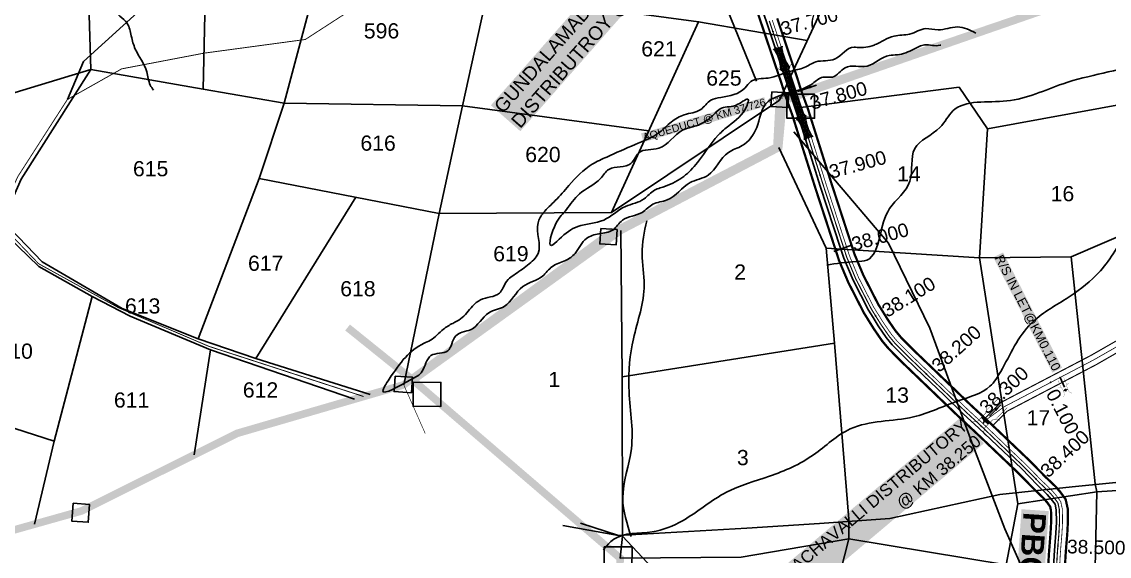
# Model space of a CAD drawing. Header units: inches. Extents: x 200003 to 248779, y 1594258 to 1607376.
# Drawn here: x 203288 to 204721, y 1599463 to 1600167 of the extents above; entities that cross this region are included whole.
import ezdxf
from ezdxf.enums import TextEntityAlignment as Align

# ---------------------------------------------------------------- set-up
doc = ezdxf.new("R2010")
doc.units = ezdxf.units.IN
doc.header["$LTSCALE"] = 15
doc.header["$MEASUREMENT"] = 0
doc.linetypes.add('DASHED2', pattern=[0.375, 0.25, -0.125])
doc.linetypes.add('HIDDEN2', pattern=[0.1875, 0.125, -0.0625])
for name, color, linetype in [('BOUNDRY STONES', 240, 'Continuous'), ('CANAL1', 7, 'Continuous'), ('CSMark', 72, 'Continuous'), ('PAPER SIZE', 5, 'Continuous'), ('PLOTS', 7, 'Continuous'), ('PLOTS NO', 7, 'Continuous'), ('ROADS', 1, 'Continuous'), ('STREAMS', 4, 'Continuous'), ('STRUCTURE', 5, 'Continuous'), ('text2', 7, 'Continuous'), ('VILLAGE BOUNDARY STONES', 1, 'Continuous'), ('VILLAGE BOUNDRY', 5, 'Continuous')]:
    doc.layers.add(name, color=color, linetype=linetype)
doc.styles.get("Standard").update_dxf_attribs({"font": 'arial.ttf'})
doc.dimstyles.get("Standard").update_dxf_attribs({"dimtxt": 0.18, "dimasz": 0.18, "dimexe": 0.18, "dimexo": 0.0625, "dimgap": 0.09, "dimtad": 0, "dimtih": 1, "dimtoh": 1, "dimdec": 4, "dimzin": 0, "dimdsep": 46, "dimtxsty": 'Standard', "dimcen": 0.09, "dimadec": 0, "dimazin": 0, "dimtfac": 1, "dimtdec": 4, "dimtofl": 0, "dimtmove": 0, "dimatfit": 3, "dimfxl": 1, "dimtolj": 1, "dimtzin": 0, "dimarcsym": 0})

# ---------------------------------------------------------------- blocks, each defined once
blk = doc.blocks.new('AQUEDUCT')
at = {"layer": 'STRUCTURE'}
h = blk.add_hatch(dxfattribs=at)
h.set_pattern_fill('DASH', color=256, scale=8, angle=-90, style=0)
h.set_pattern_definition([(270, (-1706662.7411, 769762.6106), (1, -1), [1, -1])])
edge = h.paths.add_edge_path()
edge.add_spline(control_points=[(6.5, -63.1), (6.2, -62.6), (5.2, -61.2), (4.6, -58.3), (4.1, -54.4), (3.3, -48.8), (4.1, -41.4), (5.4, -35.8), (6, -33)], knot_values=[0, 0, 0, 0, 1.613557, 5.24513, 8.624976, 13.470124, 22.190216, 30.746377, 30.746377, 30.746377, 30.746377], degree=3, periodic=0)
edge.add_line((6, -33), (4, -30))
edge.add_line((4, -30), (4, 30))
edge.add_line((4, 30), (6, 33))
edge.add_spline(control_points=[(6, 33), (5.3, 35.8), (3.9, 41.3), (2.8, 48.7), (3.5, 54.4), (3.9, 58.3), (4.4, 61.2), (5.4, 62.6), (5.7, 63.1)], knot_values=[0, 0, 0, 0, 8.556161, 17.276253, 22.121402, 25.501247, 29.13282, 30.746377, 30.746377, 30.746377, 30.746377], degree=3, periodic=0)
edge.add_line((5.7, 63.1), (-6.5, 63.1))
edge.add_spline(control_points=[(-6.5, 63.1), (-6.2, 62.6), (-5.2, 61.2), (-4.6, 58.3), (-4.1, 54.4), (-3.3, 48.8), (-4.1, 41.4), (-5.4, 35.8), (-6, 33)], knot_values=[0, 0, 0, 0, 1.613557, 5.24513, 8.624976, 13.470124, 22.190216, 30.746377, 30.746377, 30.746377, 30.746377], degree=3, periodic=0)
edge.add_line((-6, 33), (-4, 30))
edge.add_line((-4, 30), (-4, -30))
edge.add_line((-4, -30), (-6, -33))
edge.add_spline(control_points=[(-6, -33), (-5.3, -35.8), (-3.9, -41.3), (-2.8, -48.7), (-3.5, -54.4), (-3.9, -58.3), (-4.4, -61.2), (-5.4, -62.6), (-5.7, -63.1)], knot_values=[0, 0, 0, 0, 8.556161, 17.276253, 22.121402, 25.501247, 29.13282, 30.746377, 30.746377, 30.746377, 30.746377], degree=3, periodic=0)
edge.add_line((-5.7, -63.1), (6.5, -63.1))
blk.add_circle((0, 0), 0.938)
at = {"layer": 'STRUCTURE', "const_width": 0.628}
for points in [[(-12, 36), (-8, 36), (-4, 30), (-4, -30), (-8, -36), (-12, -36)], [(12, 36), (8, 36), (4, 30), (4, -30), (8, -36), (12, -36)]]:
    blk.add_lwpolyline(points, dxfattribs=at)
at = {"layer": 'STRUCTURE', "color": 3}
for points in [[(-4, 30), (-4, -30)], [(-4, 30), (-4, -30)], [(4, 30), (4, -30)]]:
    blk.add_lwpolyline(points, dxfattribs=at)
at = {"layer": 'STRUCTURE'}
for points in [[(-6.5, 63.1), (-5.7, 61.7), (-4.7, 58.2), (-4.2, 54.9), (-3.6, 50.1), (-4.3, 41.4), (-6, 33)], [(5.7, 63.1), (4.8, 61.7), (3.9, 58.2), (3.5, 54.8), (3.1, 50), (4, 41.3), (6, 33)], [(-5.7, -63.1), (-4.8, -61.7), (-3.9, -58.2), (-3.5, -54.8), (-3.1, -50), (-4, -41.3), (-6, -33)], [(6.5, -63.1), (5.7, -61.7), (4.7, -58.2), (4.2, -54.9), (3.6, -50.1), (4.3, -41.4), (6, -33)]]:
    blk.add_spline(points, degree=3, dxfattribs=at)
at = {"layer": 'STRUCTURE', "color": 0}
blk.add_text('STREAM', height=5, dxfattribs=at).set_placement((-19.7, -0.1), align=Align.MIDDLE_CENTER)
for points in [[(32.5, 0.1), (5.8, 0)], [(0.4, -62), (0.1, -38.2)]]:
    blk.add_leader(points, dimstyle='Standard', override={"dimasz": 10, "dimgap": 0.09, "dimtad": 0}, dxfattribs=at)
blk = doc.blocks.new('OT')
at = {"layer": 'STRUCTURE', "color": 190}
for points, const_width in [([(769775.2, 1706601.8), (769775.2, 1706597.8), (769769.2, 1706593.8), (769761.8, 1706593.8), (769754.4, 1706593.8), (769748.4, 1706597.8), (769748.4, 1706601.8)], 0.5), ([(769751.4, 1706595.8), (769729.4, 1706595.8)], 0.5), ([(769761.8, 1706593.8), (769761.8, 1706581)], 2.5), ([(769751.4, 1706579), (769729.4, 1706579)], 0.5), ([(769748.4, 1706573), (769748.4, 1706577), (769754.4, 1706581), (769761.8, 1706581), (769761.8, 1706581), (769761.8, 1706581), (769769.2, 1706581), (769775.2, 1706577), (769775.2, 1706573)], 0.5)]:
    blk.add_lwpolyline(points, dxfattribs=dict(at, const_width=const_width))
at = {"layer": 'STRUCTURE', "color": 0}
blk.add_circle((769761.8, 1706587.4), 1.87, dxfattribs=at)
blk.add_leader([(769732.6, 1706587.4), (769753.8, 1706587.4)], dimstyle='Standard', override={"dimasz": 10, "dimgap": 0.09, "dimtad": 0}, dxfattribs=at)
blk = doc.blocks.new('1INLET')
at = {"layer": 'STRUCTURE', "color": 190}
for points, const_width in [([(9.4, 10.1), (9.4, 7.3), (5.2, 4.5), (0, 4.5), (0, 4.5), (0, 4.5), (-5.2, 4.5), (-9.4, 7.3), (-9.4, 10.1)], 0.35), ([(0, -4.5), (0, 4.5)], 1.75), ([(7.3, 5.9), (22.7, 5.9)], 0.35), ([(-9.4, -10.1), (-9.4, -7.3), (-5.2, -4.5), (0, -4.5), (5.2, -4.5), (9.4, -7.3), (9.4, -10.1)], 0.35), ([(7.3, -5.9), (22.7, -5.9)], 0.35)]:
    blk.add_lwpolyline(points, dxfattribs=dict(at, const_width=const_width))
at = {"layer": 'STRUCTURE', "color": 0}
blk.add_circle((0, 0), 1.31, dxfattribs=at)
blk.add_leader([(26, 0.1), (5.6, 0)], dimstyle='Standard', override={"dimasz": 8, "dimgap": 0.09, "dimtad": 0}, dxfattribs=at)
blk = doc.blocks.new('PBC')
at = {"layer": 'STRUCTURE', "color": 5, "insert": (13.6, 8.7), "char_height": 30, "width": 181.057, "attachment_point": 1, "rotation": 325.6347, "bg_fill": 1, "box_fill_scale": 1.1, "bg_fill_color": 7, "bg_fill_true_color": 16777215, "bg_fill_transparency": 0}
blk.add_mtext('{\\fArial|b1|i0|c0|p34;\\C256;PBC}', dxfattribs=at)
at = {"layer": 'PAPER SIZE'}
blk.add_leader([(148.6, -102.5), (80.6, -54.7)], dimstyle='Standard', override={"dimasz": 40, "dimgap": 0.09, "dimtad": 0, "dimtfill": 2, "dimtfillclr": 5}, dxfattribs=at)

msp = doc.modelspace()

# ---------------------------------------------------------------- linework, layer by layer
at = {"color": 3}
for p in [(204277.6, 1600154.2), (204304.3, 1600073.8), (204309.6, 1600059.2), (204412.8, 1599780)]:
    msp.add_point(p, dxfattribs=at)
at = {"layer": 'BOUNDRY STONES'}
for points in [[(204295.8, 1600072.1), (204332.4, 1600072), (204332.4, 1600040.4), (204295.7, 1600040.5)], [(203803.4, 1599692.5), (203840, 1599692.4), (203840, 1599660.8), (203803.3, 1599660.9)], [(204055.2, 1599475.7), (204091.9, 1599475.7), (204091.8, 1599444.1), (204055.1, 1599444.1)]]:
    msp.add_lwpolyline(points, close=True, dxfattribs=at)
at = {"layer": 'CANAL1', "color": 200}
for points, const_width in [([(204253.8, 1600190.3), (204262.3, 1600165), (204267.1, 1600150.7), (204288.9, 1600086.2), (204293.7, 1600070.8), (204299.2, 1600055.4), (204302.8, 1600045.5), (204333.3, 1599949), (204360.3, 1599866.5), (204364.5, 1599853.5), (204376.8, 1599824.3), (204397.3, 1599784.2), (204403.5, 1599774.2), (204410.5, 1599763), (204421.4, 1599747.1), (204429.7, 1599737.2), (204447.5, 1599719.2), (204471, 1599696.6), (204498.1, 1599670.6), (204523.5, 1599646.2), (204544.3, 1599626.9), (204600.1, 1599573.8), (204621.5, 1599552), (204634, 1599540), (204638.8, 1599534.4), (204642.8, 1599529), (204644, 1599523.7), (204644.2, 1599508.6), (204643.4, 1599494.1), (204642.1, 1599477.6), (204641.1, 1599464.7), (204638.6, 1599415.2)], 3), ([(204283.2, 1600172), (204288, 1600157.7), (204309.8, 1600092.9), (204314.5, 1600077.8), (204319.9, 1600063), (204323.7, 1600052.6), (204354.3, 1599955.7), (204380.9, 1599874.1), (204385.1, 1599861.2), (204396.7, 1599833.6), (204416.4, 1599795.1), (204422.2, 1599785.9), (204428.9, 1599775.1), (204439, 1599760.4), (204446, 1599752), (204462.9, 1599734.9), (204486.3, 1599712.5), (204513.4, 1599686.5), (204538.6, 1599662.2), (204559.4, 1599643), (204615.5, 1599589.5), (204636.9, 1599567.7), (204650, 1599555.2), (204656.1, 1599548.2), (204663.3, 1599538.3), (204666, 1599526.2), (204666.2, 1599508.1), (204665.4, 1599492.6), (204664, 1599475.9), (204663.1, 1599463.4), (204660.6, 1599414)], 3), ([(204556.5, 1599644.6), (204578, 1599666), (204697.1, 1599728.2), (204729.9, 1599747)], 1.5), ([(204566.3, 1599634.6), (204586.3, 1599654.5), (204703.8, 1599715.9), (204736.7, 1599734.8)], 1.5)]:
    msp.add_lwpolyline(points, dxfattribs=dict(at, const_width=const_width))
at = {"layer": 'CANAL1', "color": 5, "ltscale": 4}
msp.add_lwpolyline([(204260.5, 1600192.4), (204269, 1600167.2), (204273.8, 1600152.9), (204295.5, 1600088.3), (204300.3, 1600073), (204305.8, 1600057.8), (204309.5, 1600047.8), (204340, 1599951.1), (204366.8, 1599869.1), (204371.1, 1599856), (204383.1, 1599827.2), (204403.4, 1599787.7), (204409.5, 1599777.9), (204416.3, 1599766.9), (204427, 1599751.4), (204434.9, 1599741.9), (204452.4, 1599724.2), (204475.9, 1599701.7), (204503, 1599675.6), (204528.3, 1599651.2), (204549.1, 1599632), (204605, 1599578.8), (204626.4, 1599557), (204639.1, 1599544.9), (204644.3, 1599538.8), (204649.3, 1599532), (204651, 1599524.5), (204651.2, 1599508.4), (204650.4, 1599493.6), (204649, 1599477), (204648.1, 1599464.3), (204645.6, 1599414.8)], dxfattribs=at)
at = {"layer": 'CANAL1', "color": 1, "linetype": 'HIDDEN2', "ltscale": 4}
msp.add_lwpolyline([(204272.8, 1600168.5, 1.5, 1.5, 0), (204277.6, 1600154.2, 1.5, 1.5, 0), (204299.3, 1600089.6, 1.5, 1.5, 0), (204304.1, 1600074.3, 1.5, 1.5, 0), (204309.6, 1600059.2, 1.5, 1.5, 0), (204313.3, 1600049.1, 1.5, 1.5, 0), (204343.8, 1599952.4, 1.5, 1.5, 0), (204370.6, 1599870.4, 1.5, 1.5, 0), (204374.8, 1599857.4, 1.5, 1.5, 0), (204386.7, 1599828.9, 1.5, 1.5, 0), (204406.9, 1599789.7, 1.5, 1.5, 0), (204412.8, 1599780, 1.5, 1.5, 0), (204419.7, 1599769.1, 1.5, 1.5, 0), (204430.2, 1599753.8, 1.5, 1.5, 0), (204437.8, 1599744.6, 1.5, 1.5, 0), (204455.2, 1599727, 1.5, 1.5, 0), (204478.6, 1599704.5, 1.5, 1.5, 0), (204505.8, 1599678.5, 1.5, 1.5, 0), (204531.1, 1599654.2, 1.5, 1.5, 0), (204551.9, 1599635, 1.5, 1.5, 0), (204607.8, 1599581.7, 1.5, 1.5, 0), (204629.2, 1599559.9, 1.5, 1.5, 0), (204642, 1599547.6, 1.5, 1.5, 0), (204647.4, 1599541.3, 1.5, 1.5, 0), (204653.1, 1599533.7, 1.5, 1.5, 0), (204655, 1599524.9, 1.5, 1.5, 0), (204655.2, 1599508.3, 1.5, 1.5, 0), (204654.4, 1599493.3, 1.5, 1.5, 0), (204653, 1599476.7, 1.5, 1.5, 0), (204652.1, 1599464, 1.5, 1.5, 0), (204649.6, 1599414.6, 1.5, 1.5, 0)], format="xyseb", dxfattribs=at)
at = {"layer": 'CANAL1', "color": 5, "const_width": 1}
msp.add_lwpolyline([(204276.6, 1600169.7), (204281.4, 1600155.5), (204303.1, 1600090.8), (204307.9, 1600075.6), (204313.3, 1600060.6), (204317.1, 1600050.4), (204347.6, 1599953.6), (204374.3, 1599871.8)], dxfattribs=at)
at = {"layer": 'CANAL1', "color": 5, "ltscale": 4, "const_width": 1}
msp.add_lwpolyline([(204374.3, 1599871.9), (204378.6, 1599858.8), (204390.4, 1599830.6), (204410.3, 1599791.6), (204416.2, 1599782.2), (204423, 1599771.3), (204433.4, 1599756.2), (204440.8, 1599747.2), (204458, 1599729.9), (204481.4, 1599707.4), (204508.5, 1599681.4), (204533.8, 1599657.1), (204554.6, 1599637.9), (204610.6, 1599584.5), (204632, 1599562.7), (204644.9, 1599550.4), (204650.6, 1599543.8), (204656.8, 1599535.4), (204659, 1599525.4), (204659.2, 1599508.2), (204658.4, 1599493.1), (204657, 1599476.4), (204656.1, 1599463.8), (204653.6, 1599414.4)], dxfattribs=at)
at = {"layer": 'CANAL1', "color": 1, "linetype": 'HIDDEN2', "ltscale": 4, "const_width": 1}
msp.add_lwpolyline([(204557.3, 1599642.2), (204582.1, 1599660.2), (204582.1, 1599660.2), (204700.4, 1599722.1), (204733.3, 1599740.9)], dxfattribs=at)
at = {"layer": 'PLOTS'}
for points in [[(203133.2, 1600421.6), (203371.6, 1600335.4), (203378.8, 1600104.4)], [(204445.5, 1600415.2), (204382.9, 1600271.7), (204286.1, 1600064.3)], [(203378.8, 1600104.4), (203526.8, 1600078.8), (203633.6, 1600060.4), (203679.4, 1600232.1), (203531.5, 1600295), (203371.6, 1600335.4)], [(203531.5, 1600295), (203526.8, 1600078.8)], [(204023.9, 1599506.8), (204073.9, 1599490.9), (204079.4, 1599489.8), (204076.3, 1599460.8), (204235.5, 1599462.1), (204377.5, 1599486.5), (204584.9, 1599452.3), (204600.5, 1599532.6), (204704.5, 1599548.4), (204818.7, 1599555.5), (204819.2, 1599561.5), (204886.8, 1599569.7), (204987, 1599571.5), (205178.5, 1599571.1), (205178.2, 1599577), (205180.6, 1599663.6), (205188.4, 1599762.2), (205193, 1599872.9), (205224.4, 1600065.3), (205250, 1600167.5), (205271.6, 1600231.1)], [(203901, 1600205.2), (203868.5, 1600056.7), (203633.6, 1600060.4)], [(203837.8, 1599915.1), (204064.9, 1599916), (204179.5, 1600167.5), (203901, 1600205.2)], [(204179.6, 1600167.4), (204322.7, 1600142.6)], [(203112.9, 1600017.5), (203199.2, 1600050.3), (203378.8, 1600104.4), (203287, 1599960.3), (203262.7, 1599905.4)], [(204600.5, 1599532.6), (204549.9, 1599856.6), (204560.3, 1600026.2), (204522.8, 1600081.3), (204307.4, 1600053.8)], [(203633.6, 1600060.4), (203600.5, 1599961.2), (203520, 1599749.9)], [(203868.5, 1600056.7), (203837.8, 1599915.1)], [(203868.5, 1600056.7), (204113.9, 1600023.6)], [(204064.9, 1599916), (204286.1, 1600064.3)], [(204560.3, 1600026.2), (204781.1, 1600066.6), (204774.6, 1600056), (204761.5, 1599896.8), (204670.5, 1599857.6)], [(203536.4, 1599735.4), (203430.5, 1599779.5), (203380.5, 1599805.4), (203310.2, 1599845.1), (203254.9, 1599898.3), (203098.2, 1600012.1)], [(203112.9, 1600017.5), (203262.7, 1599905.4), (203314.8, 1599851.4), (203420.2, 1599789.9), (203520, 1599749.9), (203596.3, 1599723.9), (203746.9, 1599676.4)], [(204285.2, 1600001.8), (204347.8, 1599869.2), (204358.7, 1599743.9), (204377.6, 1599512.1), (204377.5, 1599486.5)], [(203600.5, 1599961.2), (203837.8, 1599915.1), (203791.1, 1599689.2)], [(203596.3, 1599723.9), (203728, 1599936.4)], [(204077.1, 1599892.6), (204078.8, 1599699.6), (204079.4, 1599489.8)], [(204347.8, 1599869.2), (204549.9, 1599856.6), (204670.5, 1599857.6), (204702.2, 1599558.6), (204704.5, 1599548.4)], [(203173.2, 1599665.4), (203330.5, 1599615), (203380.5, 1599805.4)], [(204358.7, 1599743.9), (204078.8, 1599699.6)], [(203726.1, 1599670.3), (203536.4, 1599735.4), (203514.8, 1599596.9)], [(203330.5, 1599615), (203304.5, 1599505.6)], [(204704.5, 1599548.4), (204699.9, 1599348.4), (204698.3, 1599254)], [(204377.5, 1599486.5), (204360.7, 1599420.7), (204344.9, 1599368.4), (204333.2, 1599320.2), (204301.6, 1599219.5)]]:
    msp.add_lwpolyline(points, dxfattribs=at)
at = {"layer": 'ROADS'}
for points in [[(203802.1, 1601130.7), (203915.4, 1601033.8), (204007.1, 1600909.9), (204061.8, 1600852.7), (204091, 1600725.6), (204163.5, 1600300.4), (204212.6, 1600196.1), (204256.1, 1600089.4)], [(203347.9, 1600065.1), (203369.1, 1600115.2), (203530.8, 1600262.3)], [(204305.1, 1600022.6), (204430, 1599875.9), (204484.3, 1599764), (204541, 1599609.6), (204583.1, 1599499.3), (204629.3, 1599395.6), (204672.6, 1599335.8), (204702.6, 1599313.5), (204877.4, 1599342), (204900.1, 1599337.7), (204924.4, 1599323.9), (204975, 1599264.6), (205115.7, 1599216), (205162.7, 1599202.1), (205155.7, 1599153)], [(204000.6, 1599503.7), (204073.9, 1599490.9), (204243.3, 1599500.3), (204338.9, 1599506.7), (204431.4, 1599513), (204576.6, 1599544.8), (204672, 1599554.7), (204765.2, 1599564.1), (204808.6, 1599572.6), (205004.3, 1599577.5), (205199.7, 1599573.8), (205295.9, 1599568.3), (205428.1, 1599585.7), (205539, 1599631.6), (205614.9, 1599667.1), (205686.1, 1599692.2), (205855, 1599738.6), (205940.6, 1599763)], [(204079.4, 1599489.8), (204118.5, 1599448.2), (204253.8, 1599365.4), (204388.8, 1599288.1), (204473.4, 1599238.7), (204546.8, 1599186.4), (204566.9, 1599148.6), (204585.6, 1599127.3), (204616.7, 1599085.7), (204623.9, 1599053.8), (204715.5, 1599015.6)]]:
    msp.add_lwpolyline(points, dxfattribs=at)
at = {"layer": 'ROADS', "const_width": 1.19}
for points in [[(204163.5, 1600300.4), (204099.2, 1600287.7), (203931, 1600233.9), (203901.4, 1600230.4), (203778.7, 1600220), (203661.4, 1600144.1), (203527.9, 1600126.1), (203419.4, 1600105.4), (203357.1, 1600070.3), (203347.9, 1600065.1), (203282.6, 1599963.6), (203255.7, 1599905.4), (203240.3, 1599835.6), (203187.7, 1599686.6), (203160.9, 1599604.6), (203140.6, 1599584.1), (203105.2, 1599501.7), (203046.4, 1599374.4)], [(203738.3, 1599673.8), (203534.6, 1599739.8), (203415.5, 1599790.6), (203309.9, 1599848.8), (203255.7, 1599905.4)]]:
    msp.add_lwpolyline(points, dxfattribs=at)
at = {"layer": 'STREAMS'}
for points in [[(204185.7, 1601780), (204197.4, 1601761.5), (204203.1, 1601740.3), (204222.6, 1601723.6), (204225.5, 1601700.9), (204211.3, 1601684), (204205.8, 1601665.9), (204193.2, 1601647.5), (204189.7, 1601628.7), (204172.7, 1601610.6), (204163.9, 1601594.7), (204157.8, 1601574.8), (204137.4, 1601546.6), (204125.5, 1601516.5), (204113.1, 1601501.8), (204112.3, 1601475.3), (204092.7, 1601439.8), (204081.5, 1601402.5), (204071.4, 1601377.6), (204067.2, 1601365.6), (204077.4, 1601333), (204078.4, 1601315.6), (204075.2, 1601269.7), (204067.4, 1601265.4), (204050.3, 1601270.2), (204027.7, 1601285.3), (204012.6, 1601299.2), (203993.4, 1601298), (203972.7, 1601299.3), (203942.8, 1601295.7), (203924.4, 1601296.2), (203904.6, 1601301.6), (203878.1, 1601285.5), (203853.8, 1601263.2), (203841.8, 1601245.9), (203838, 1601229.1), (203822, 1601195.9), (203812.1, 1601188), (203800.1, 1601167.4), (203788.1, 1601146.6), (203780, 1601127.4), (203771.2, 1601112.8), (203742.8, 1601081.3), (203730.4, 1601036.5), (203722.3, 1601018.1), (203712.4, 1600985.9), (203693.2, 1600951.6), (203678.4, 1600938.3), (203670.4, 1600930.1), (203659, 1600901.3), (203641.5, 1600874.9), (203631.1, 1600850.8), (203618, 1600840), (203603.1, 1600826.8), (203576.4, 1600791.8), (203552.6, 1600770.4), (203519.9, 1600700), (203499.2, 1600657.8), (203505.9, 1600643.2), (203498.8, 1600613.7), (203501.7, 1600598.2), (203485.4, 1600566.1), (203481.4, 1600533.6), (203467.6, 1600522.8), (203426, 1600454.1), (203420.2, 1600428.7), (203411, 1600415.4), (203409.9, 1600393.5), (203393.8, 1600358.4), (203391.8, 1600342.8), (203383.7, 1600318.3), (203389.8, 1600283.4), (203394.2, 1600266.5), (203400.9, 1600224.8), (203410.3, 1600202.9), (203409.6, 1600184.7), (203426.6, 1600165.5), (203432.1, 1600148.7), (203437.4, 1600131.5), (203452.6, 1600101.5), (203457.1, 1600084.1), (203461.3, 1600077.5)], [(202982.4, 1599800.1), (202999, 1599819.6), (202992.5, 1599860.7), (203002.3, 1599886.7), (203004.2, 1599900.6), (203016.4, 1599920.9), (203017, 1599941.6), (203005.3, 1599962.3), (202994.7, 1599977), (202992.6, 1600000.4), (202988.1, 1600017.1), (202976.9, 1600037.8), (202979.8, 1600055.7), (202977.4, 1600087.8), (202975.2, 1600094.3), (202967.8, 1600120.2), (202942.5, 1600149.2), (202931.4, 1600168.6), (202937.7, 1600182), (202953.5, 1600196.3), (202961.4, 1600206.4), (202976.4, 1600243.7), (202984.6, 1600260.4), (202998.7, 1600290.6), (203034.4, 1600324.3), (203044.9, 1600350.3), (203051.8, 1600376.4), (203060.7, 1600391), (203060.6, 1600417.3), (203063, 1600426.9), (203073.8, 1600433.1), (203085.3, 1600459.4), (203099, 1600474.3), (203117.8, 1600517.8), (203132.3, 1600545.5), (203143.2, 1600588.1), (203155.7, 1600609.8), (203166.9, 1600634.6), (203184.4, 1600656.2), (203192.6, 1600696.8), (203209.9, 1600717.2), (203209.5, 1600737.6), (203211.7, 1600750.9), (203226.3, 1600770.4), (203223.1, 1600802), (203220.5, 1600821.7), (203228, 1600840.8), (203228.2, 1600865.7), (203237.1, 1600914), (203236.7, 1600935.3), (203249.1, 1600958.1), (203250.7, 1600984.4), (203252.2, 1601006.8), (203259.1, 1601035.1), (203265.9, 1601060.5), (203267.5, 1601077.1), (203269, 1601082.2), (203260.5, 1601127.7), (203270.3, 1601158), (203297.6, 1601203.3), (203317, 1601209.6), (203333.8, 1601229.3), (203354.9, 1601234.8), (203369.5, 1601246.6), (203377.1, 1601257.6), (203413.7, 1601280.1), (203420.9, 1601287.2), (203444.9, 1601295.7), (203459.9, 1601307.1), (203471.7, 1601322.4), (203489.5, 1601328.6), (203530.3, 1601376.7), (203540.3, 1601379.3), (203574.7, 1601379.6), (203615, 1601363.5), (203632.4, 1601334.6), (203662.3, 1601316.1), (203673.6, 1601305.2), (203688.4, 1601284.8), (203713.5, 1601268), (203722.7, 1601249.1), (203739.9, 1601236.4), (203753.8, 1601219.4), (203760.2, 1601205.3), (203767.5, 1601193.7), (203776.8, 1601189.7), (203784.9, 1601177.6), (203796.9, 1601161.6), (203795.9, 1601162.2)], [(205116.1, 1600420.1), (205012.4, 1600352.9), (204943, 1600295.7), (204842.5, 1600221.2), (204822.3, 1600168.8), (204801, 1600121.8), (204792.6, 1600078.2), (204789.5, 1600006.4), (204785.8, 1599943.4), (204754.5, 1599914.6), (204739.7, 1599887), (204703.5, 1599833.6), (204663.9, 1599802.5), (204617.9, 1599770.2), (204577.7, 1599706.7), (204563.5, 1599687.3), (204522.8, 1599668.5), (204462.6, 1599646.9), (204379.5, 1599631.2), (204330.9, 1599596.9), (204273, 1599568.8), (204216.4, 1599547.8), (204158.6, 1599510.2), (204118.5, 1599495.6), (204067.8, 1599485.7), (204054.2, 1599471.6)], [(203972.7, 1598365.9), (204022.7, 1598368.2), (204062.4, 1598389.4), (204121, 1598402.1), (204164.3, 1598419), (204245.5, 1598437.7), (204326.7, 1598461.3), (204363.4, 1598511.8), (204433.9, 1598606.4), (204471.9, 1598690.4), (204509.3, 1598773.2), (204534.5, 1598834.9), (204568.8, 1598890.3), (204602.5, 1598931.7), (204669.7, 1598986.4), (204726.7, 1599017), (204798.2, 1599071.7), (204872, 1599095.9), (204955, 1599104.2), (205055.7, 1599115), (205131.3, 1599106.8), (205208, 1599125.2), (205275.8, 1599182.3), (205322.3, 1599207.8), (205358.9, 1599230.3), (205430.9, 1599241.1), (205512.1, 1599259.8), (205603.6, 1599273.5), (205676.2, 1599283.7), (205732.4, 1599301.9), (205836.5, 1599347.5), (205929.8, 1599349.8), (206011.6, 1599373.3), (206122.6, 1599390.7), (206205.7, 1599413.7), (206302.7, 1599431.1), (206366.2, 1599446.8), (206445.9, 1599468.1), (206583.9, 1599511.1), (206662.1, 1599556), (206729.3, 1599596.6), (206876, 1599689.8), (206972.6, 1599769.4), (207014.2, 1599846.1), (207071.3, 1599926.7), (207095.8, 1599952.8), (207151.3, 1599980.7), (207234.4, 1600006.7), (207325.3, 1600018.7), (207399.1, 1600019.1), (207452.8, 1600019.6), (207498.6, 1600045.1), (207624, 1600076.7), (207713.8, 1600120.4), (207782.8, 1600164.1), (207825.6, 1600189), (207911.1, 1600227.2), (207942.2, 1600245.4), (208007, 1600269), (208022.9, 1600283.6)], [(204545, 1600152.5), (204520.7, 1600160.7), (204495.1, 1600156.8), (204478.9, 1600158.4), (204457.7, 1600151.2), (204437.3, 1600148.6), (204424, 1600143.1), (204410.8, 1600136.6), (204388.4, 1600133.7), (204384.4, 1600134), (204359.4, 1600118.4), (204334.1, 1600114.6), (204318.8, 1600107), (204301.3, 1600102.5), (204271.1, 1600093.3), (204248.4, 1600088.6), (204240.8, 1600080.3), (204208.8, 1600067.8), (204195.8, 1600064.2), (204182.4, 1600051.8), (204160.7, 1600045), (204143.6, 1600035.4), (204128.1, 1600021.9), (204095.9, 1600005.6), (204058.6, 1599989.3), (204039.6, 1599979.9), (204008.5, 1599951.6), (203990.8, 1599931.9), (203975, 1599915.6), (203968.1, 1599902.6), (203968.1, 1599862.3), (203954.3, 1599846.9), (203936, 1599833.7), (203928.7, 1599828), (203921.7, 1599816.4), (203917.1, 1599810.1), (203892.4, 1599801.2), (203881.8, 1599792.9), (203866, 1599776.1), (203855.6, 1599770.2), (203843.4, 1599762.4), (203826.2, 1599748), (203817.8, 1599743.9), (203771.9, 1599696.7), (203763.6, 1599681.2), (203799.8, 1599695.6), (203815.4, 1599707), (203827, 1599727.7), (203849.1, 1599734.1), (203859.6, 1599753.6), (203868.1, 1599758.5), (203879.8, 1599762), (203903.2, 1599784.1), (203923.5, 1599792.5), (203947.9, 1599818.6), (203973.8, 1599832.3), (203986.9, 1599845.1), (204004.4, 1599853), (204016.8, 1599862.3), (204031.8, 1599882.1), (204048.4, 1599888.1), (204066.5, 1599893.1), (204079.3, 1599905.9), (204105.1, 1599916.4), (204119.3, 1599927.1), (204138.1, 1599932.7), (204168.4, 1599955.5), (204192.1, 1599965.4), (204218.9, 1599995.4), (204237.1, 1600004.3), (204256.3, 1600028.3), (204267.7, 1600058.7), (204308.3, 1600076.4), (204330, 1600086.2), (204343.4, 1600094.4), (204356.1, 1600094.6), (204372.6, 1600106.8), (204401.6, 1600109.1), (204430.9, 1600123.2), (204441.5, 1600123.9), (204463.1, 1600131.4), (204477.5, 1600136.9), (204497.8, 1600136.4), (204498.6, 1600136.6)], [(204348.4, 1599846.9), (204387.2, 1599851.6), (204401.2, 1599853.4), (204418.3, 1599884), (204431.3, 1599921.3), (204458, 1599957.5), (204464.4, 1600000.3), (204497.7, 1600028.3), (204514.7, 1600050), (204585.6, 1600063.1), (204659.9, 1600085.8), (204766.1, 1600113.8), (204790.8, 1600124), (204807.5, 1600133.9)], [(204090.8, 1599489.2), (204079.7, 1599539.8), (204091, 1599605.2), (204087.7, 1599685.9), (204093.7, 1599749.8), (204108, 1599821), (204105.2, 1599861.7), (204111.2, 1599905.2)]]:
    msp.add_spline(points, degree=3, dxfattribs=at)
msp.add_open_spline([(203985.6, 1599872.9), (203980.7, 1599872), (203990.1, 1599905), (204006.3, 1599919.5), (204022.4, 1599945.2), (204048, 1599954.1), (204062.2, 1599979.8), (204091, 1599972.7), (204100, 1600001.7), (204134.7, 1599995.2), (204150.5, 1600025.4), (204178.4, 1600029.6), (204195.3, 1600039.9), (204210.4, 1600057.6), (204227.5, 1600053.2), (204247.5, 1600070.5), (204240.1, 1600044.7), (204223.9, 1600035), (204196.7, 1600011), (204181.4, 1599982.7), (204155, 1599958), (204135.6, 1599950.5), (204118, 1599945.2), (204107, 1599929.8), (204079.3, 1599926.2), (204056.4, 1599901.7), (204019.9, 1599901.1), (204001.5, 1599886.8), (203987.8, 1599873.2), (203985.6, 1599872.9)], degree=3, knots=[0, 0, 0, 0, 74.238944, 132.387959, 199.911842, 286.297772, 327.746466, 404.094682, 447.380102, 515.887835, 614.618537, 662.971234, 720.413334, 765.628832, 821.081849, 859.236055, 878.943734, 970.254531, 1015.320863, 1148.20297, 1212.168104, 1283.604338, 1303.954021, 1349.310215, 1416.015604, 1501.156064, 1590.081328, 1665.3699, 1698.127108, 1698.127108, 1698.127108, 1698.127108], dxfattribs=at)
at = {"layer": 'text2'}
msp.add_lwpolyline([(204382.6, 1599873.6), (204357.8, 1599864.7)], dxfattribs=at)
at = {"layer": 'text2', "color": 2, "linetype": 'Continuous'}
for p in [(204339.6, 1599965.5), (204370.6, 1599870.4), (204370.6, 1599870.4), (204479.8, 1599703.4), (204555, 1599639, 1), (204552.3, 1599634.6), (204624.1, 1599565), (204653, 1599476.7)]:
    msp.add_point(p, dxfattribs=at)
at = {"layer": 'text2', "color": 3, "linetype": 'Continuous'}
for p in [(204655.7, 1599698.7), (204643.5, 1599692.3)]:
    msp.add_point(p, dxfattribs=at)
at = {"layer": 'VILLAGE BOUNDARY STONES'}
for points in [[(204276, 1600075.2), (204298.6, 1600073.8), (204297.3, 1600054.3), (204274.8, 1600055.7)], [(204050.7, 1599895.2), (204072.2, 1599893.8), (204070.9, 1599873.5), (204049.4, 1599874.8)], [(203779.7, 1599700.7), (203802.6, 1599699.3), (203801.3, 1599678.8), (203778.4, 1599680.2)], [(203355.3, 1599533.1), (203376.9, 1599531.7), (203375.4, 1599508.2), (203353.8, 1599509.6)]]:
    msp.add_lwpolyline(points, close=True, dxfattribs=at)
at = {"layer": 'VILLAGE BOUNDRY', "linetype": 'DASHED2', "ltscale": 8}
msp.add_lwpolyline([(203086.2, 1599444.2, 10, 10, 0), (203366.7, 1599523.1, 10, 10, 0), (203571.6, 1599625.3, 10, 10, 0), (203791.1, 1599689.2, 10, 10, 0), (204060.3, 1599886.8, 10, 10, 0), (204282.8, 1600002.6, 10, 10, 0), (204286.1, 1600064.3, 10, 10, 0), (204752.3, 1600223.1, 10, 10, 0), (205100.3, 1600433.1, 10, 10, 0), (205102.8, 1600444.9, 10, 10, 0), (205152.1, 1600724.8, 10, 10, 0), (205177.6, 1600929.6, 10, 10, 0), (205214.8, 1601157.2, 10, 10, 0), (205270.1, 1601469.7, 10, 10, 0), (205315.9, 1601679.7, 10, 10, 0), (205437.5, 1602144.3, 10, 10, 0), (205465.8, 1602265.1, 10, 10, 0), (205501.1, 1602412.9, 10, 10, 0), (205551.2, 1602636.9, 10, 10, 0), (205643, 1602956.8, 10, 10, 0), (205764.4, 1603365.2, 10, 10, 0)], format="xyseb", dxfattribs=at)
at = {"layer": 'VILLAGE BOUNDRY', "linetype": 'DASHED2', "ltscale": 8, "const_width": 10}
for points in [[(203803.2, 1599695.4), (204077.1, 1599892.6), (204285.2, 1600001.8), (204290.9, 1600063), (204328.7, 1600076.7), (204754.5, 1600224.4), (205089.5, 1600424.6), (205163.2, 1600393.7), (205203.4, 1600379.8), (205291.6, 1600348.8), (205591, 1600350.6), (205921.8, 1600306.9)], [(204067.9, 1599236.5), (204076.3, 1599460.8), (203803.2, 1599695.4), (203717.1, 1599764.7)]]:
    msp.add_lwpolyline(points, dxfattribs=at)
at = {"layer": 'VILLAGE BOUNDRY', "const_width": 0.793}
msp.add_lwpolyline([(203791.1, 1599689.2), (203819.4, 1599625.1)], dxfattribs=at)

# ---------------------------------------------------------------- block references
at = {"rotation": 18.35689587063089}
msp.add_blockref('AQUEDUCT', (204304.3, 1600073.8), dxfattribs=at)
at = {"layer": 'PAPER SIZE', "rotation": 300.4830661929391}
msp.add_blockref('PBC', (204623.4, 1599527.4, -8), dxfattribs=at)
at = {"layer": 'STRUCTURE', "color": 0, "rotation": 224.788994013238}
msp.add_blockref('OT', (-451425.4, 3353113.2), dxfattribs=at)
at = {"layer": 'text2', "color": 3, "linetype": 'Continuous', "xscale": 0.7, "yscale": 0.7, "zscale": 0.7, "rotation": 112.7376797818323}
msp.add_blockref('1INLET', (204663.2, 1599682.3, 3), dxfattribs=at)

# ---------------------------------------------------------------- texts
at = {"layer": 'CSMark', "color": 1}
for s, rotation, p in [('37.700', 15.5019, (204288.4, 1600157.5, -8)), ('37.800', 15.5019, (204326.9, 1600060.1, -8)), ('37.900', 15.5019, (204352.2, 1599969.2, -8)), ('38.000', 15.5019, (204381.7, 1599874, -8)), ('38.000', 15.5019, (204381.7, 1599874, -8)), ('38.100', 31.5822, (204423.6, 1599784.9, -8)), ('38.200', 41.8755, (204490.6, 1599711.2, -8)), ('38.300', 43.1071, (204553.9, 1599656.1, -8)), ('0.100', 297.5948, (204644.7, 1599681.8)), ('38.400', 43.1071, (204634.1, 1599572.2, -8)), ('38.500', 358.6498, (204665.2, 1599476.3, -8))]:
    msp.add_text(s, height=18, rotation=rotation, dxfattribs=at).set_placement(p, align=Align.MIDDLE_LEFT)
at = {"layer": 'PLOTS NO'}
for s, p in [('596', (203738.5, 1600145.5)), ('621', (204104.1, 1600121.8)), ('625', (204189.7, 1600083.3)), ('616', (203734, 1599997.6)), ('620', (203951.2, 1599982.6)), ('615', (203434.3, 1599963.9)), ('619', (203909, 1599851.9)), ('617', (203585.9, 1599839.4)), ('618', (203707.4, 1599805.8)), ('613', (203423.8, 1599783.1)), ('610', (203255.8, 1599723.6)), ('612', (203579.1, 1599672.5)), ('611', (203409.2, 1599659.2))]:
    msp.add_text(s, height=20, dxfattribs=at).set_placement(p)
for s, p in [('14', (204456.7, 1599967.1)), ('16', (204659.1, 1599941)), ('2', (204234.3, 1599837.8)), ('1', (203989.5, 1599696.3)), ('13', (204441.3, 1599675.7)), ('17', (204627.4, 1599645.8)), ('3', (204237.9, 1599593.4))]:
    msp.add_text(s, height=20, dxfattribs=at).set_placement(p, align=Align.MIDDLE_CENTER)
at = {"layer": 'STRUCTURE', "color": 5, "attachment_point": 1, "bg_fill": 1, "box_fill_scale": 1.1, "bg_fill_color": 7, "bg_fill_true_color": 16777215, "bg_fill_transparency": 0}
for s, insert, char_height, width, rotation in [('\\pxql;GUNDALAMADUGU DISTRIBUTROY @ KM 37.446', (203908.5, 1600057.6), 18, 366.005, 48.6756), ('AQUEDUCT @ KM 37.726', (204105, 1600019.7), 10, 167.358, 16.3684), ('R/S IN LET@KM0.110', (204580.3, 1599862), 12, 168.202, 297.1285), ('\\pxqr;ATACHAVALLI DISTRIBUTORY @ KM 38.250', (204278.3, 1599436.3), 16, 323.7, 40.1186)]:
    msp.add_mtext(s, dxfattribs=dict(at, insert=insert, char_height=char_height, width=width, rotation=rotation))

doc.saveas('drawing.dxf')
